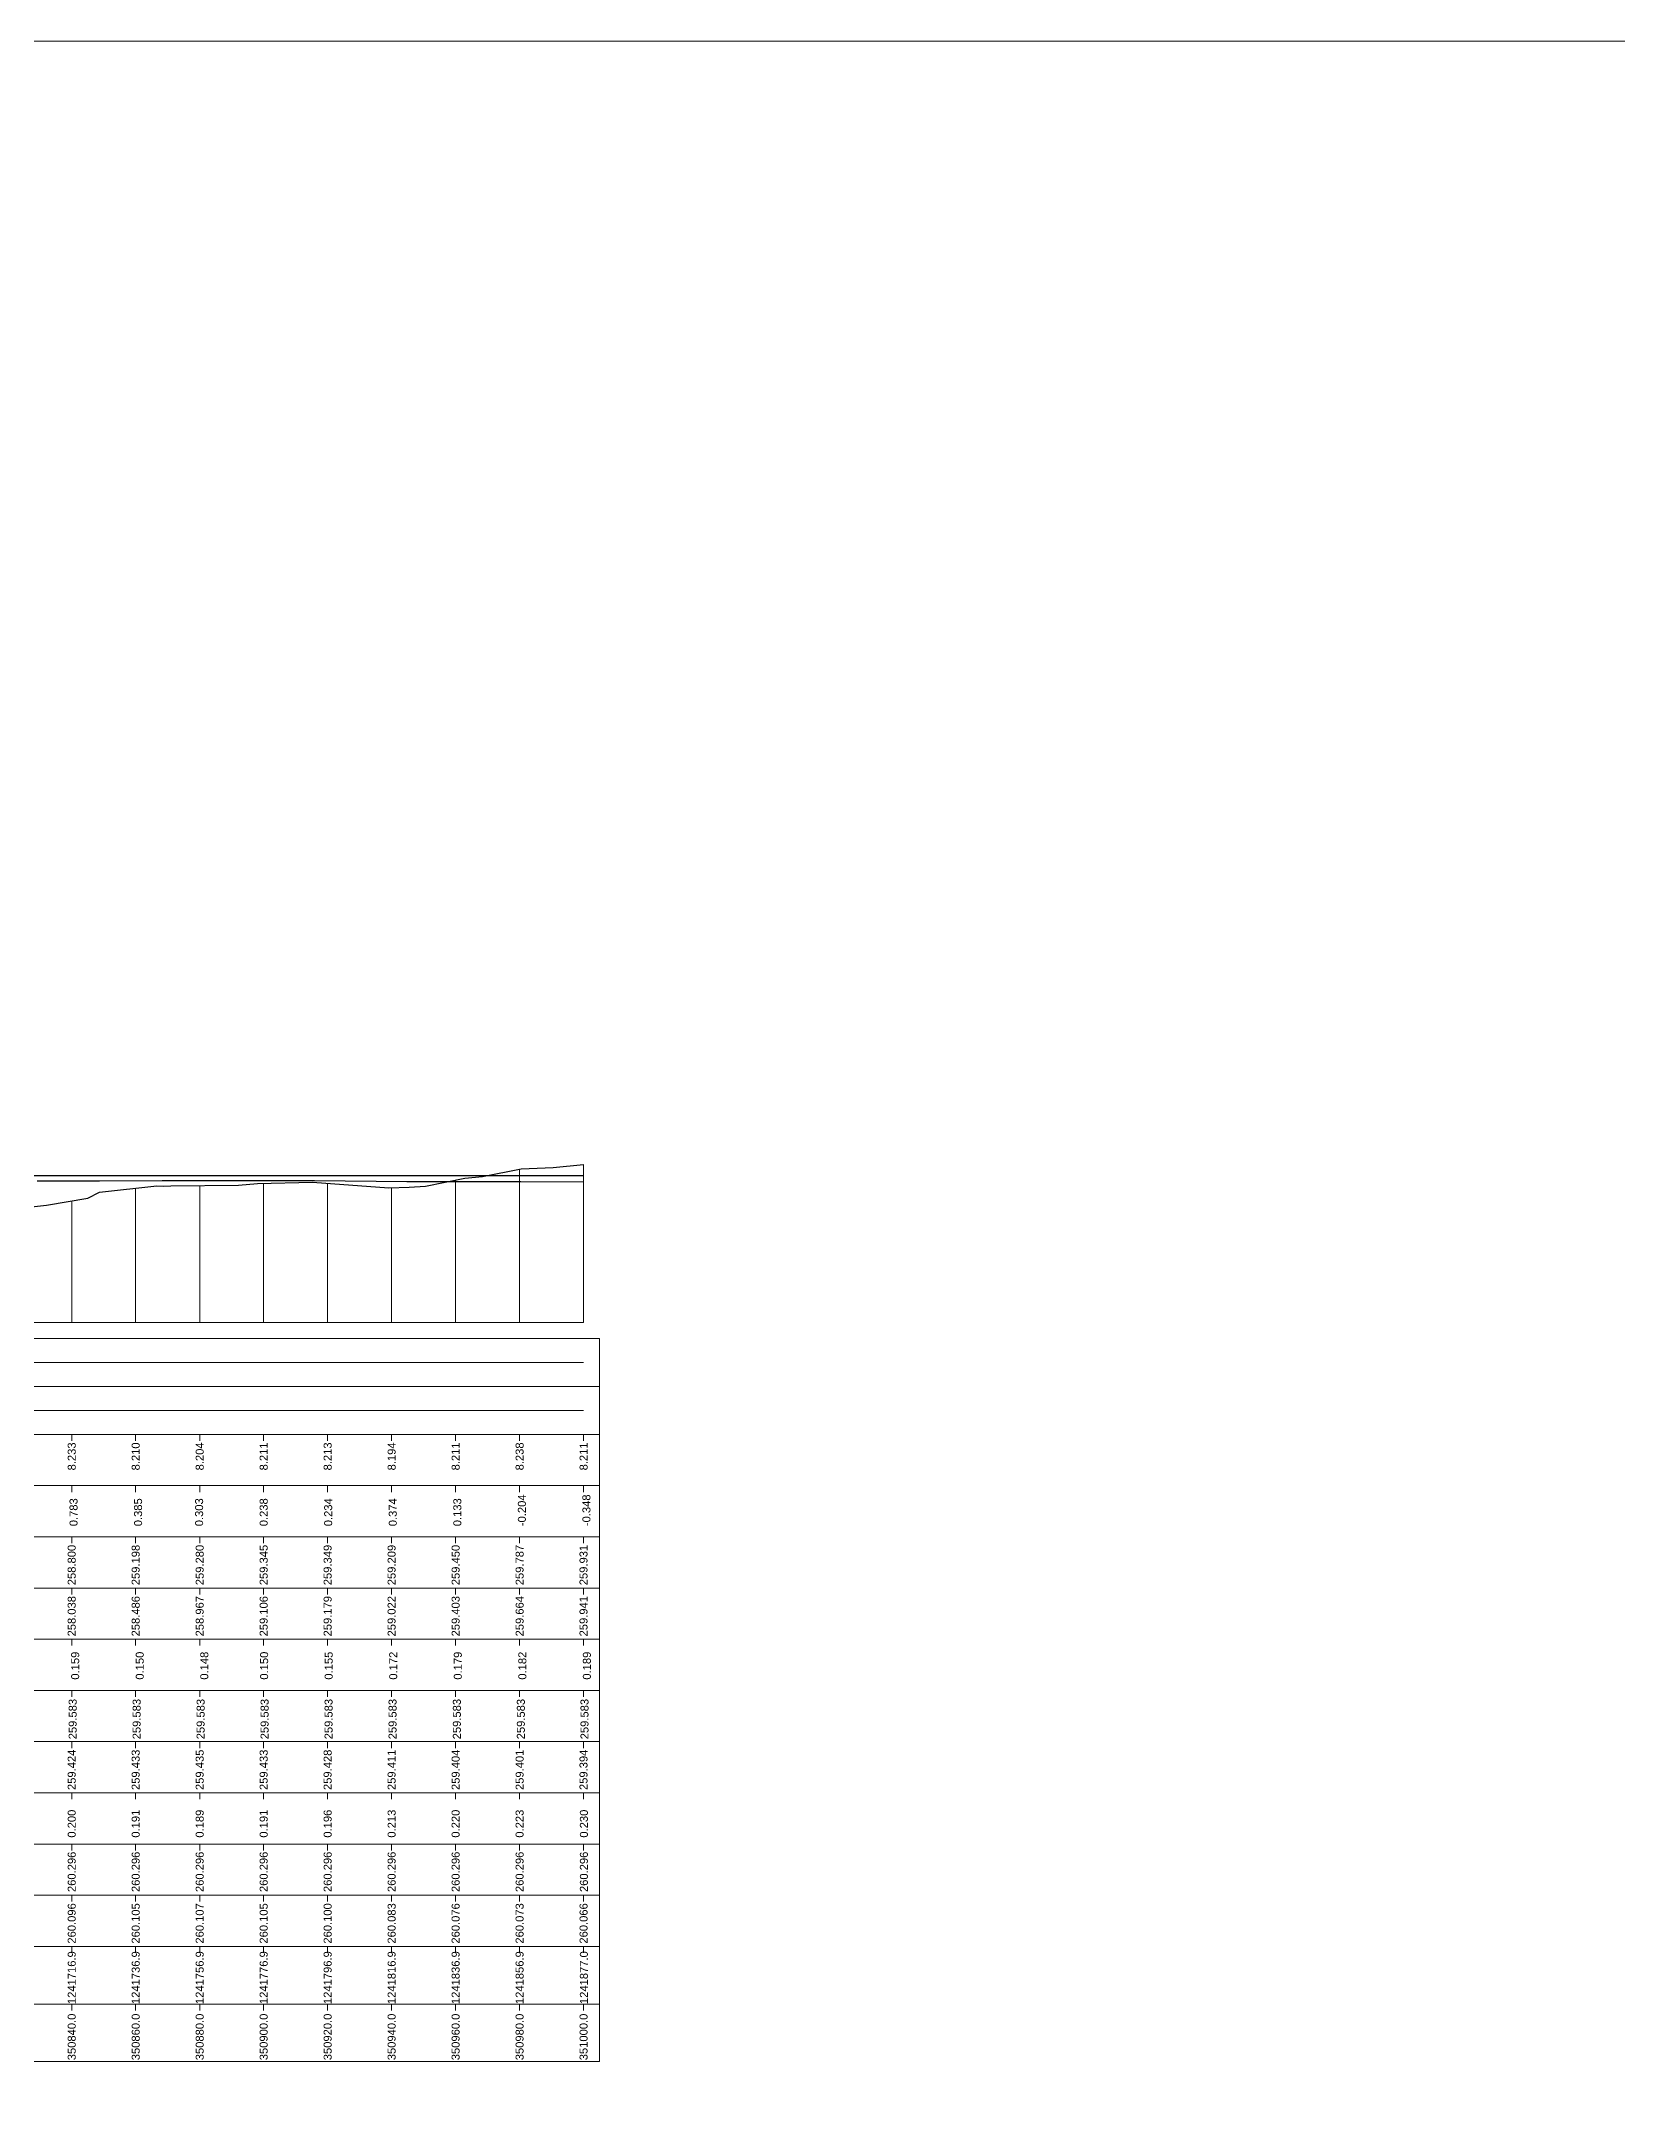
# Model space of a CAD drawing. Header units: metres. Extents: x 17822 to 25831, y -5762 to -4600.
# Drawn here: x 19330 to 19823, y -5243 to -4600 of the extents above; entities that cross this region are included whole.
import ezdxf
from ezdxf.enums import TextEntityAlignment as Align

# ---------------------------------------------------------------- set-up
doc = ezdxf.new("R2010")
doc.units = ezdxf.units.M
doc.header["$MEASUREMENT"] = 0
doc.layers.get('0').update_dxf_attribs({"lineweight": 0})
for name, color, linetype, lineweight in [('LS DATUM X', 7, 'Continuous', 0), ('LS EXG GL', 7, 'Continuous', 0), ('LS EXG IR CH', 7, 'Continuous', 0), ('LS EXG RL', 7, 'Continuous', 0), ('LS EXG. FL', 7, 'Continuous', 0), ('LS EXG. GL AT PRO. TOE', 7, 'Continuous', 0), ('LS FRAME', 7, 'Continuous', 0), ('LS HORIZONTAL ALIGNMENT', 10, 'Continuous', 0), ('LS PRL-ERL', 10, 'Continuous', 0), ('LS PRO. DFCC CH', 10, 'Continuous', 0), ('LS PRO. RL', 10, 'Continuous', 0), ('LS PROFILE EXG FL', 7, 'Continuous', 25), ('LS PROFILE EXG GL', 7, 'Continuous', 30), ('LS PROFILE PRO FL', 1, 'Continuous', 30), ('LS TICKS', 7, 'Continuous', 0), ('LS TRACK CENTER', 10, 'Continuous', 0), ('Profile Grid', 7, 'Continuous', 0), ('Proposed Formation Level', 7, 'Continuous', 0)]:
    doc.layers.add(name, color=color, linetype=linetype, lineweight=lineweight)
doc.styles.get("Standard").update_dxf_attribs({"font": 'arial.ttf'})
doc.styles.add('Style-Arial', font='arial.ttf')

msp = doc.modelspace()

# ---------------------------------------------------------------- linework, layer by layer
at = {"color": 3}
msp.add_lwpolyline([(25831.2, -4599.61), (17821.7, -4599.61), (17821.7, -5762.01), (25831.2, -5762.01)], close=True, dxfattribs=at)
at = {"layer": 'LS DATUM X', "color": 7, "linetype": 'Continuous', "lineweight": 0}
msp.add_line((19000, -5000), (19499.98, -5000), dxfattribs=at)
at = {"layer": 'LS FRAME', "flags": 128}
for points in [[(18995, -5020), (19504.98, -5020), (19504.98, -5005), (18995, -5005), (18995, -5020)], [(18995, -5035), (19504.98, -5035), (19504.98, -5020), (18995, -5020), (18995, -5035)], [(18995, -5051), (19504.98, -5051), (19504.98, -5035), (18995, -5035), (18995, -5051)], [(18995, -5067), (19504.98, -5067), (19504.98, -5051), (18995, -5051), (18995, -5067)], [(18995, -5083), (19504.98, -5083), (19504.98, -5067), (18995, -5067), (18995, -5083)], [(18995, -5099), (19504.98, -5099), (19504.98, -5083), (18995, -5083), (18995, -5099)], [(18995, -5115), (19504.98, -5115), (19504.98, -5099), (18995, -5099), (18995, -5115)], [(18995, -5131), (19504.98, -5131), (19504.98, -5115), (18995, -5115), (18995, -5131)], [(18995, -5147), (19504.98, -5147), (19504.98, -5131), (18995, -5131), (18995, -5147)], [(18995, -5163), (19504.98, -5163), (19504.98, -5147), (18995, -5147), (18995, -5163)], [(18995, -5179), (19504.98, -5179), (19504.98, -5163), (18995, -5163), (18995, -5179)], [(18995, -5195), (19504.98, -5195), (19504.98, -5179), (18995, -5179), (18995, -5195)], [(18995, -5213), (19504.98, -5213), (19504.98, -5195), (18995, -5195), (18995, -5213)], [(18995, -5231), (19504.98, -5231), (19504.98, -5213), (18995, -5213), (18995, -5231)]]:
    msp.add_lwpolyline(points, close=True, dxfattribs=at)
at = {"layer": 'LS HORIZONTAL ALIGNMENT', "flags": 128}
for points in [[(19000, -5012.5), (19499.98, -5012.5)], [(19000, -5027.5), (19499.98, -5027.5)]]:
    msp.add_lwpolyline(points, dxfattribs=at)
at = {"layer": 'LS PROFILE EXG FL'}
msp.add_lwpolyline([(19329.17, -4955.8), (19348.68, -4955.72), (19368.23, -4955.63), (19392.14, -4955.66), (19415.91, -4955.68), (19444.8, -4955.93), (19462.74, -4955.96), (19480.41, -4955.99), (19500, -4956.06)], dxfattribs=at)
at = {"layer": 'LS PROFILE EXG GL', "flags": 128}
msp.add_lwpolyline([(19320.79, -4964.61), (19332.13, -4963.39), (19332.13, -4963.39), (19332.13, -4963.39), (19344.99, -4961.12), (19348.68, -4959.25), (19348.68, -4959.25), (19366.64, -4957.3), (19366.65, -4957.3), (19366.65, -4957.3), (19368.61, -4957.4), (19370.95, -4957.29), (19370.95, -4957.29), (19370.95, -4957.29), (19392.13, -4957.08), (19392.13, -4957.08), (19398.06, -4956.6), (19415.31, -4956.16), (19439.1, -4957.93), (19445.46, -4957.78), (19450.61, -4957.4), (19462.91, -4954.92), (19462.91, -4954.92), (19468.38, -4954.37), (19480.52, -4952.03), (19480.52, -4952.03), (19490.53, -4951.54), (19490.53, -4951.54), (19499.98, -4950.69)], dxfattribs=at)
at = {"layer": 'LS PROFILE PRO FL', "color": 1}
msp.add_line((19499.98, -4954.17), (19000, -4954.17), dxfattribs=at)
at = {"layer": 'LS TICKS', "color": 7, "linetype": 'Continuous', "lineweight": 0, "flags": 128}
for points in [[(19339.99, -5037), (19339.99, -5035)], [(19359.99, -5037), (19359.99, -5035)], [(19380, -5037), (19380, -5035)], [(19400, -5037), (19400, -5035)], [(19419.99, -5037), (19419.99, -5035)], [(19439.99, -5037), (19439.99, -5035)], [(19460.01, -5037), (19460.01, -5035)], [(19480.01, -5037), (19480.01, -5035)], [(19499.98, -5037), (19499.98, -5035)], [(19339.99, -5053), (19339.99, -5051)], [(19359.99, -5053), (19359.99, -5051)], [(19380, -5053), (19380, -5051)], [(19400, -5053), (19400, -5051)], [(19419.99, -5053), (19419.99, -5051)], [(19439.99, -5053), (19439.99, -5051)], [(19460.01, -5053), (19460.01, -5051)], [(19480.01, -5053), (19480.01, -5051)], [(19499.98, -5053), (19499.98, -5051)], [(19339.99, -5069), (19339.99, -5067)], [(19359.99, -5069), (19359.99, -5067)], [(19380, -5069), (19380, -5067)], [(19400, -5069), (19400, -5067)], [(19419.99, -5069), (19419.99, -5067)], [(19439.99, -5069), (19439.99, -5067)], [(19460.01, -5069), (19460.01, -5067)], [(19480.01, -5069), (19480.01, -5067)], [(19499.98, -5069), (19499.98, -5067)], [(19339.99, -5085), (19339.99, -5083)], [(19359.99, -5085), (19359.99, -5083)], [(19380, -5085), (19380, -5083)], [(19400, -5085), (19400, -5083)], [(19419.99, -5085), (19419.99, -5083)], [(19439.99, -5085), (19439.99, -5083)], [(19460.01, -5085), (19460.01, -5083)], [(19480.01, -5085), (19480.01, -5083)], [(19499.98, -5085), (19499.98, -5083)], [(19339.99, -5101), (19339.99, -5099)], [(19359.99, -5101), (19359.99, -5099)], [(19380, -5101), (19380, -5099)], [(19400, -5101), (19400, -5099)], [(19419.99, -5101), (19419.99, -5099)], [(19439.99, -5101), (19439.99, -5099)], [(19460.01, -5101), (19460.01, -5099)], [(19480.01, -5101), (19480.01, -5099)], [(19499.98, -5101), (19499.98, -5099)], [(19339.99, -5117), (19339.99, -5115)], [(19359.99, -5117), (19359.99, -5115)], [(19380, -5117), (19380, -5115)], [(19400, -5117), (19400, -5115)], [(19419.99, -5117), (19419.99, -5115)], [(19439.99, -5117), (19439.99, -5115)], [(19460.01, -5117), (19460.01, -5115)], [(19480.01, -5117), (19480.01, -5115)], [(19499.98, -5117), (19499.98, -5115)], [(19339.99, -5133), (19339.99, -5131)], [(19359.99, -5133), (19359.99, -5131)], [(19380, -5133), (19380, -5131)], [(19400, -5133), (19400, -5131)], [(19419.99, -5133), (19419.99, -5131)], [(19439.99, -5133), (19439.99, -5131)], [(19460.01, -5133), (19460.01, -5131)], [(19480.01, -5133), (19480.01, -5131)], [(19499.98, -5133), (19499.98, -5131)], [(19339.99, -5149), (19339.99, -5147)], [(19359.99, -5149), (19359.99, -5147)], [(19380, -5149), (19380, -5147)], [(19400, -5149), (19400, -5147)], [(19419.99, -5149), (19419.99, -5147)], [(19439.99, -5149), (19439.99, -5147)], [(19460.01, -5149), (19460.01, -5147)], [(19480.01, -5149), (19480.01, -5147)], [(19499.98, -5149), (19499.98, -5147)], [(19339.99, -5165), (19339.99, -5163)], [(19359.99, -5165), (19359.99, -5163)], [(19380, -5165), (19380, -5163)], [(19400, -5165), (19400, -5163)], [(19419.99, -5165), (19419.99, -5163)], [(19439.99, -5165), (19439.99, -5163)], [(19460.01, -5165), (19460.01, -5163)], [(19480.01, -5165), (19480.01, -5163)], [(19499.98, -5165), (19499.98, -5163)], [(19339.99, -5181), (19339.99, -5179)], [(19359.99, -5181), (19359.99, -5179)], [(19380, -5181), (19380, -5179)], [(19400, -5181), (19400, -5179)], [(19419.99, -5181), (19419.99, -5179)], [(19439.99, -5181), (19439.99, -5179)], [(19460.01, -5181), (19460.01, -5179)], [(19480.01, -5181), (19480.01, -5179)], [(19499.98, -5181), (19499.98, -5179)], [(19339.99, -5197), (19339.99, -5195)], [(19359.99, -5197), (19359.99, -5195)], [(19380, -5197), (19380, -5195)], [(19400, -5197), (19400, -5195)], [(19419.99, -5197), (19419.99, -5195)], [(19439.99, -5197), (19439.99, -5195)], [(19460.01, -5197), (19460.01, -5195)], [(19480.01, -5197), (19480.01, -5195)], [(19499.98, -5197), (19499.98, -5195)], [(19339.99, -5215), (19339.99, -5213)], [(19359.99, -5215), (19359.99, -5213)], [(19380, -5215), (19380, -5213)], [(19400, -5215), (19400, -5213)], [(19419.99, -5215), (19419.99, -5213)], [(19439.99, -5215), (19439.99, -5213)], [(19460.01, -5215), (19460.01, -5213)], [(19480.01, -5215), (19480.01, -5213)], [(19499.98, -5215), (19499.98, -5213)]]:
    msp.add_lwpolyline(points, dxfattribs=at)
at = {"layer": 'Profile Grid', "linetype": 'Continuous', "lineweight": 0, "flags": 128}
for points in [[(19499.98, -5000), (19499.98, -4950.69)], [(19380, -5000), (19380, -4957.2)], [(19400, -5000), (19400, -4956.55)], [(19419.99, -5000), (19419.99, -4956.51)], [(19460.01, -5000), (19460.01, -4955.5)], [(19480.01, -5000), (19480.01, -4952.13)], [(19339.99, -5000), (19339.99, -4962)], [(19359.99, -5000), (19359.99, -4958.02)], [(19439.99, -5000), (19439.99, -4957.91)]]:
    msp.add_lwpolyline(points, dxfattribs=at)

# ---------------------------------------------------------------- texts
at = {"layer": 'LS EXG GL', "style": 'Style-Arial'}
for s, p in [('258.800', (19339.99, -5069.5)), ('259.198', (19359.99, -5069.5)), ('259.280', (19380, -5069.5)), ('259.345', (19400, -5069.5)), ('259.349', (19419.99, -5069.5)), ('259.209', (19439.99, -5069.5)), ('259.450', (19460.01, -5069.5)), ('259.787', (19480.01, -5069.5)), ('259.931', (19499.98, -5069.5))]:
    msp.add_text(s, height=2.5, rotation=90, dxfattribs=at).set_placement(p, align=Align.MIDDLE_RIGHT)
at = {"layer": 'LS EXG IR CH', "style": 'Style-Arial'}
for s, p in [('350840.0', (19340, -5216)), ('350860.0', (19360, -5216)), ('350880.0', (19380, -5216)), ('350900.0', (19400, -5216)), ('350920.0', (19420, -5216)), ('350940.0', (19440, -5216)), ('350960.0', (19460, -5216)), ('350980.0', (19480, -5216)), ('351000.0', (19500, -5216))]:
    msp.add_text(s, height=2.5, rotation=90, dxfattribs=at).set_placement(p, align=Align.MIDDLE_RIGHT)
at = {"layer": 'LS EXG RL', "style": 'Style-Arial'}
for s, p in [('260.096', (19340, -5181.5)), ('260.105', (19360, -5181.5)), ('260.107', (19380, -5181.5)), ('260.105', (19400, -5181.5)), ('260.100', (19420, -5181.5)), ('260.083', (19440, -5181.5)), ('260.076', (19460, -5181.5)), ('260.073', (19480, -5181.5)), ('260.066', (19500, -5181.5))]:
    msp.add_text(s, height=2.5, rotation=90, dxfattribs=at).set_placement(p, align=Align.MIDDLE_RIGHT)
at = {"layer": 'LS EXG. FL'}
for s, p in [('259.424', (19339.99, -5133.5)), ('259.433', (19359.99, -5133.5)), ('259.435', (19380, -5133.5)), ('259.433', (19400, -5133.5)), ('259.428', (19419.99, -5133.5)), ('259.411', (19439.99, -5133.5)), ('259.404', (19460.01, -5133.5)), ('259.401', (19480.01, -5133.5)), ('259.394', (19499.98, -5133.5))]:
    msp.add_text(s, height=2.5, rotation=90, dxfattribs=at).set_placement(p, align=Align.MIDDLE_RIGHT)
at = {"layer": 'LS EXG. GL AT PRO. TOE'}
for s, p in [('258.038', (19339.99, -5085.5)), ('258.486', (19359.99, -5085.5)), ('258.967', (19380, -5085.5)), ('259.106', (19400, -5085.5)), ('259.179', (19419.99, -5085.5)), ('259.022', (19439.99, -5085.5)), ('259.403', (19460.01, -5085.5)), ('259.664', (19480.01, -5085.5)), ('259.941', (19499.98, -5085.5))]:
    msp.add_text(s, height=2.5, rotation=90, dxfattribs=at).set_placement(p, align=Align.MIDDLE_RIGHT)
at = {"layer": 'LS PRL-ERL'}
for s, p in [('0.200', (19341.25, -5161)), ('0.191', (19361.25, -5161)), ('0.189', (19381.25, -5161)), ('0.191', (19401.25, -5161)), ('0.196', (19421.25, -5161)), ('0.213', (19441.25, -5161)), ('0.220', (19461.25, -5161)), ('0.223', (19481.25, -5161)), ('0.230', (19501.35, -5161))]:
    msp.add_text(s, height=2.5, rotation=90, dxfattribs=at).set_placement(p)
at = {"layer": 'LS PRO. DFCC CH'}
for s, p in [('1241716.9', (19341.25, -5213)), ('1241736.9', (19361.25, -5213)), ('1241756.9', (19381.25, -5213)), ('1241776.9', (19401.25, -5213)), ('1241796.9', (19421.25, -5213)), ('1241816.9', (19441.25, -5213)), ('1241836.9', (19461.25, -5213)), ('1241856.9', (19481.25, -5213)), ('1241877.0', (19501.35, -5213))]:
    msp.add_text(s, height=2.5, rotation=90, dxfattribs=at).set_placement(p)
at = {"layer": 'LS PRO. RL'}
for p in [(19341.25, -5178), (19361.25, -5178), (19381.25, -5178), (19401.25, -5178), (19421.25, -5178), (19441.25, -5178), (19461.25, -5178), (19481.25, -5178), (19501.35, -5178)]:
    msp.add_text('260.296', height=2.5, rotation=90, dxfattribs=at).set_placement(p)
at = {"layer": 'LS TRACK CENTER', "style": 'Style-Arial'}
for s, p in [('8.233', (19340, -5037.5)), ('8.210', (19360, -5037.5)), ('8.204', (19380, -5037.5)), ('8.211', (19400, -5037.5)), ('8.213', (19420, -5037.5)), ('8.194', (19440, -5037.5)), ('8.211', (19460, -5037.5)), ('8.238', (19480, -5037.5)), ('8.211', (19500, -5037.5))]:
    msp.add_text(s, height=2.5, rotation=90, dxfattribs=at).set_placement(p, align=Align.MIDDLE_RIGHT)
at = {"layer": 'Proposed Formation Level', "color": 1, "style": 'Style-Arial'}
for s, p in [('-0.204', (19481.96, -5063.66)), ('-0.348', (19502.14, -5063.66)), ('0.783', (19341.82, -5063.69)), ('0.385', (19361.99, -5063.69)), ('0.303', (19381.07, -5063.69)), ('0.238', (19401.25, -5063.69)), ('0.234', (19421.42, -5063.69)), ('0.374', (19441.6, -5063.69)), ('0.133', (19461.78, -5063.69)), ('0.159', (19342.33, -5111.63)), ('0.150', (19362.51, -5111.63)), ('0.148', (19382.69, -5111.63)), ('0.150', (19401.39, -5111.63)), ('0.155', (19421.57, -5111.63)), ('0.172', (19441.75, -5111.63)), ('0.179', (19461.93, -5111.63)), ('0.182', (19482.11, -5111.63)), ('0.189', (19502.28, -5111.63))]:
    msp.add_text(s, height=2.5, rotation=90, dxfattribs=at).set_placement(p)
for p in [(19340.29, -5123.96), (19360.29, -5123.96), (19380.29, -5123.96), (19400.29, -5123.96), (19420.29, -5123.96), (19440.29, -5123.96), (19460.39, -5123.96), (19480.39, -5123.96), (19500.29, -5123.96)]:
    msp.add_text('259.583', height=2.5, rotation=90, dxfattribs=at).set_placement(p, align=Align.MIDDLE_CENTER)

doc.saveas('drawing.dxf')
